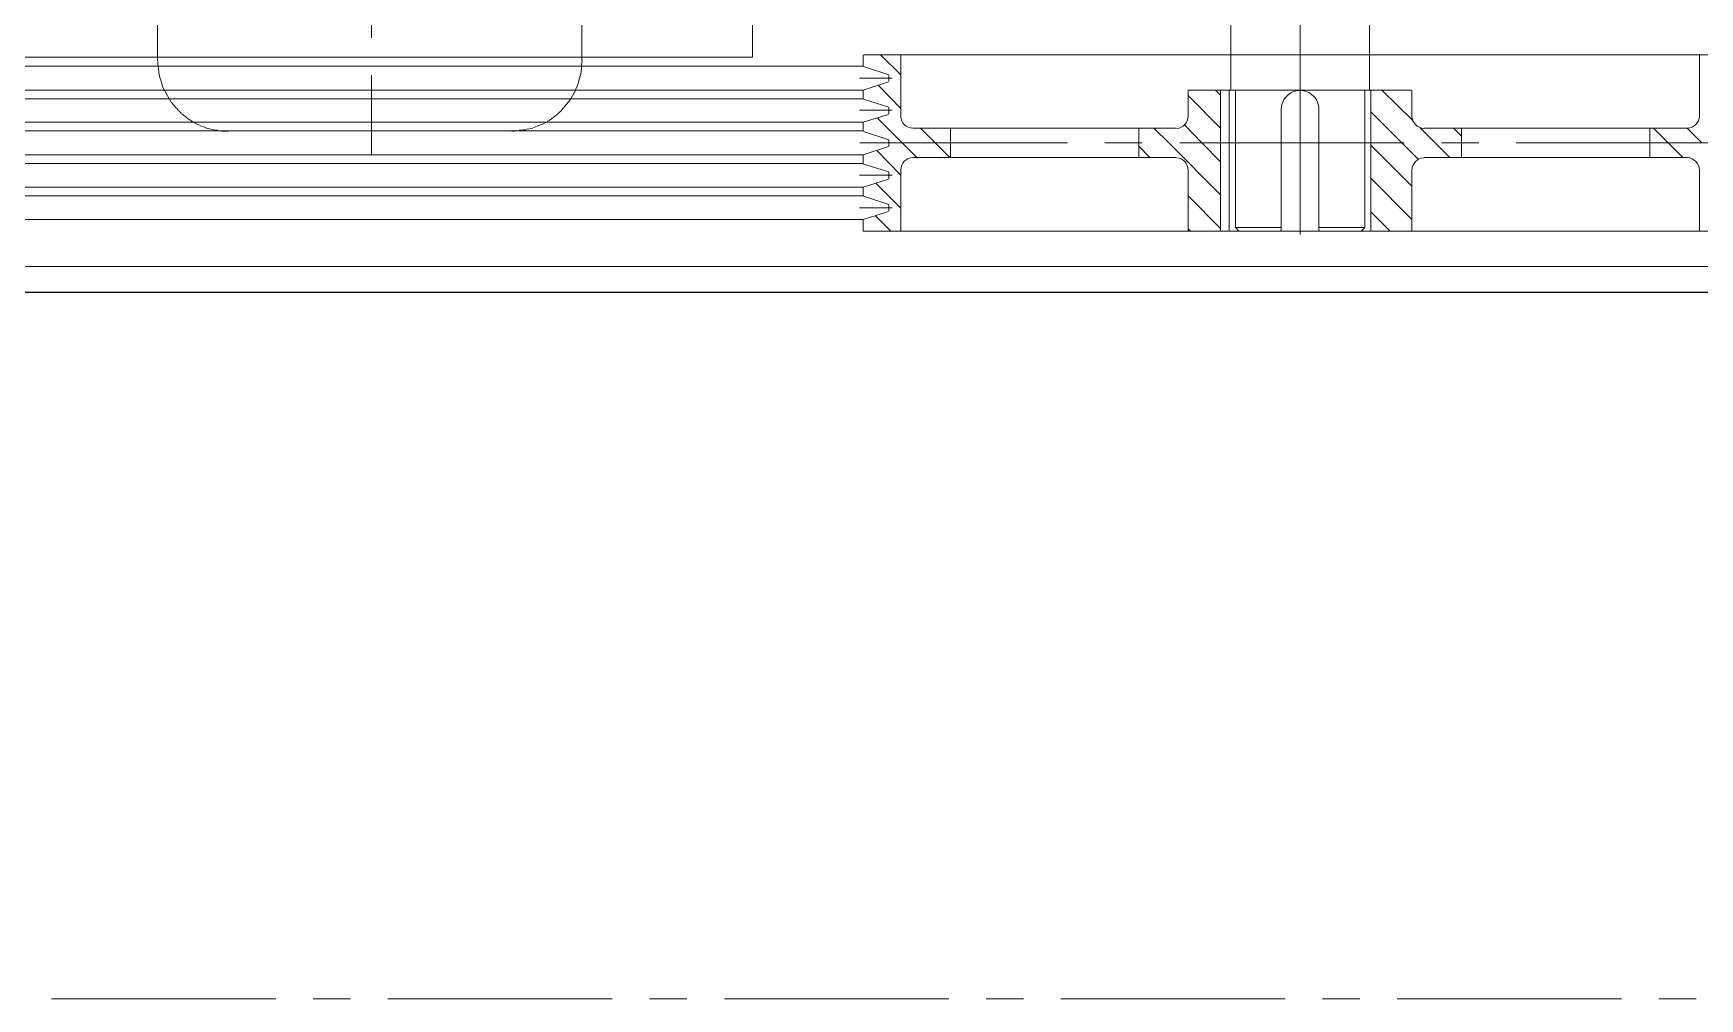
# Model space of a CAD drawing. Header units: millimetres. Extents: x 163705 to 1616509, y 81827 to 302547.
# Drawn here: x 566532 to 567947, y 143060 to 143880 of the extents above; entities that cross this region are included whole.
import ezdxf

# ---------------------------------------------------------------- set-up
doc = ezdxf.new("R2010")
doc.units = ezdxf.units.MM
doc.header["$LTSCALE"] = 10
doc.linetypes.add('CENTER2', pattern=[28.575, 19.05, -3.175, 3.175, -3.175])
doc.layers.add('1-中心线', color=1, linetype='CENTER2', lineweight=0)
doc.layers.add('1-设备轮廓', color=2, linetype='Continuous', lineweight=18)

# ---------------------------------------------------------------- blocks, each defined once
blk = doc.blocks.new('2PG64对辊机-俯视图')
blk.add_line((1413.4, 1278.3), (1413.4, 213.5))
for points in [[(3190.5, 1128), (3190.5, 1305.6), (992.6, 1305.6)], [(1784.6, 1266.2), (1784.6, 1275.6), (1042.6, 1275.6)], [(1336.9, 1275.6), (1353, 1259.5)], [(1353.2, 1275.6), (1353.2, 1156.1)], [(1361.4, 1275.6), (1358.6, 1272.7)], [(1361.8, 1275.6), (1465.3, 1275.6), (1468.1, 1272.7)], [(1473.5, 1275.6), (1473.5, 1156.1)], [(1480.9, 1275.6), (1480.9, 1156.1)], [(1506.6, 1275.6), (1508.3, 1273.9)], [(1761.1, 1275.6), (1774.1, 1262.6)], [(1318.5, 1265.8), (1353, 1231)], [(1358.3, 1272.5), (1358.3, 1156.1)], [(1397.4, 1272.5), (1358.7, 1272.5)], [(1429.8, 1272.5), (1468.4, 1272.5), (1468.4, 1156.1)], [(1480.9, 1273.2), (1508.3, 1245.8)], [(1763.1, 1258.8), (1784.6, 1265.8), (2801, 1265.8)], [(1752.6, 1256.1), (1773.7, 1234.9)], [(1762.7, 1258.4), (1762.7, 1253.3)], [(1762.7, 1252.9), (1784.2, 1245.9)], [(1784.6, 1245.5), (2801, 1245.5)], [(1318.5, 1237.3), (1353, 1202.9)], [(1480.9, 1244.7), (1524.7, 1200.9)], [(1763.1, 1231.5), (1784.6, 1238.1), (2801, 1238.1)], [(1784.4, 1238.3), (1784.4, 1245.3)], [(1752.6, 1228), (1773, 1207.2)], [(1762.7, 1231.1), (1762.7, 1225.6)], [(1762.7, 1225.2), (1784.2, 1218.6)], [(1784.4, 1211), (1784.4, 1218)], [(1784.6, 1218.2), (2801, 1218.2)], [(1088.2, 1213.1), (1100.4, 1200.9)], [(1116.3, 1213.1), (1116.3, 1188.5)], [(1276.4, 1213.1), (1276.4, 1188.5)], [(1286.1, 1213.1), (1298.3, 1200.9)], [(1313.4, 1214.3), (1326.8, 1200.9)], [(1480.9, 1216.6), (1496.6, 1200.9)], [(1541, 1213.1), (1550.1, 1203.6)], [(1550.4, 1213.1), (1550.4, 1188.5)], [(1710.4, 1213.1), (1710.4, 1188.5)], [(1710.8, 1213.1), (1723, 1200.9)], [(1738.9, 1213.1), (1751.1, 1200.9)], [(1762.7, 1203.4), (1762.7, 1198.3)], [(1763.1, 1203.7), (1784.6, 1210.8), (2801, 1210.8)], [(1072.2, 1200.6), (1084.4, 1188.4)], [(1100.7, 1200.6), (1112.9, 1188.4)], [(1276.4, 1194.8), (1282.7, 1188.4)], [(1298.6, 1200.6), (1311.6, 1187.6)], [(1327.1, 1200.6), (1353, 1174.4)], [(1496.9, 1200.6), (1511.4, 1185.7)], [(1525, 1200.6), (1537.2, 1188.4)], [(1723.3, 1200.6), (1735.5, 1188.4)], [(1751.4, 1200.6), (1772.6, 1179.4)], [(1762.7, 1197.9), (1784.2, 1190.9)], [(1784.4, 1183.3), (1784.4, 1190.3)], [(1784.6, 1190.5), (2801, 1190.5)], [(2067.7, 1188.7), (2070.5, 1189.1)], [(2070.9, 1189.5), (2073.6, 1189.5)], [(2074, 1189.9), (2076.7, 1189.9)], [(2077.1, 1190.3), (2079.8, 1190.3)], [(2080.2, 1190.7), (2083, 1190.7)], [(2323.6, 1190.5), (2083.9, 1190.5)], [(2323.4, 1190.7), (2326.1, 1190.7)], [(2326.5, 1190.7), (2329.3, 1190.7)], [(2329.6, 1190.3), (2332.4, 1190.3)], [(2332.8, 1189.9), (2335.5, 1189.9)], [(2335.9, 1189.5), (2338.6, 1189.1)], [(1317.7, 1181.5), (1343.6, 1156)], [(1480.9, 1188.1), (1508.3, 1160.7)], [(1762.7, 1176), (1762.7, 1170.6)], [(1763.1, 1176.4), (1784.6, 1183.1), (2801, 1183.1)], [(2040.8, 1173.1), (2042.9, 1175.2)], [(2043.2, 1175.5), (2045.2, 1177.1)], [(2045.5, 1177.4), (2047.9, 1179)], [(2048.2, 1179.4), (2050.3, 1181)], [(2050.6, 1181.3), (2053, 1182.5)], [(2053.3, 1182.9), (2055.7, 1184.1)], [(2056, 1184.4), (2058.8, 1185.2)], [(2059.2, 1185.6), (2061.5, 1186.4)], [(2061.9, 1186.8), (2064.6, 1187.6)], [(2065, 1188), (2067.4, 1188.4)], [(2339, 1188.7), (2341.8, 1188.3)], [(2342.1, 1188), (2344.5, 1187.1)], [(2344.9, 1186.8), (2347.6, 1186)], [(2348, 1185.6), (2350.4, 1184.8)], [(2350.7, 1184.4), (2353.1, 1183.2)], [(2353.5, 1182.9), (2355.9, 1181.7)], [(2356.2, 1181.3), (2358.6, 1179.7)], [(2358.9, 1179.4), (2361, 1177.7)], [(2361.3, 1177.4), (2363.3, 1175.8)], [(2363.6, 1175.5), (2365.7, 1173.4)], [(1752.6, 1171.4), (1771.8, 1151.7)], [(1762.7, 1170.2), (1784.2, 1163.5)], [(1784.4, 1155.9), (1784.4, 1163)], [(1784.6, 1163.2), (2801, 1163.2)], [(2031.4, 1160.6), (2032.8, 1163.2)], [(2033, 1163.4), (2034.7, 1165.9)], [(2035, 1166.1), (2036.7, 1168.2)], [(2036.9, 1168.4), (2038.6, 1170.5)], [(2038.9, 1170.8), (2040.6, 1172.9)], [(2365.9, 1173.1), (2367.6, 1171)], [(2367.9, 1170.8), (2370, 1168.7)], [(2370.2, 1168.4), (2371.9, 1166.3)], [(2372.2, 1166.1), (2373.6, 1163.6)], [(2373.8, 1163.4), (2375.1, 1160.8)], [(2375.3, 1160.6), (2376.7, 1158.1)], [(1508.6, 1155.7), (1318.9, 1155.7)], [(1471.9, 1155.7), (1354.4, 1155.7), (1354.4, 1076.9)], [(1472.3, 1155.7), (1472.3, 1076.9)], [(1480.9, 1160), (1484.9, 1156)], [(1762.7, 1148.3), (1762.7, 1143.3)], [(1763.1, 1148.7), (1784.6, 1155.7), (2801, 1155.7)], [(2025.6, 1146.2), (2026.3, 1149.2)], [(2026.4, 1149.3), (2027.4, 1152.3)], [(2027.5, 1152.4), (2028.6, 1155)], [(2028.7, 1155.2), (2029.7, 1157.7)], [(2029.9, 1157.9), (2031.2, 1160.4)], [(2376.9, 1157.9), (2378.2, 1155.4)], [(2378.4, 1155.2), (2379.5, 1152.6)], [(2379.6, 1152.4), (2380.3, 1149.4)], [(2380.4, 1149.3), (2381.4, 1146.3)], [(1752.6, 1142.9), (1769.5, 1126)], [(1762.7, 1142.9), (1784.2, 1135.8)], [(1784.6, 1126.1), (1784.6, 1135.5), (2801, 1135.5)], [(2023.2, 1131), (2023.6, 1134)], [(2023.6, 1137.2), (2024, 1140.3)], [(2023.6, 1134.1), (2023.6, 1136.8)], [(2024, 1140.3), (2024.7, 1143.4)], [(2024.8, 1143.5), (2025.5, 1146.1)], [(2381.6, 1146.2), (2382.2, 1143.6)], [(2382.3, 1143.5), (2382.7, 1140.4)], [(2382.7, 1140.3), (2383.1, 1137.3)], [(2383.1, 1137.2), (2383.5, 1134.1)], [(2383.5, 1134.1), (2383.5, 1131.4)], [(1042.2, 1125.7), (1784.2, 1125.7)], [(3278.7, 1127.7), (1878.6, 1127.7), (1878.6, 1069.9)], [(1878.6, 1127.7), (1878.6, 178.8)], [(2023.4, 1130.8), (2023.4, 882.5)], [(2383.7, 1130.8), (2383.7, 752.9)]]:
    blk.add_lwpolyline(points)
for points in [[(1265.4, 1213.1), (1308, 1213.1), (1084.3, 1213.1, -0.384768), (1074.2, 1223.7), (1074.2, 1275.6)], [(1318.5, 1275.6), (1318.5, 1223.7, -0.385276), (1308.2, 1213.3)], [(1429.4, 1275.6), (1429.4, 1172.1, -1.000219), (1397.4, 1172.1), (1397.4, 1275.6)], [(1508.6, 1275.6), (1508.6, 1223.7, 0.412021), (1518.2, 1213.3)], [(1752.6, 1275.6), (1752.4, 1223.5, -0.424042), (1742.4, 1213.1), (1518.7, 1213.1)], [(1265.4, 1188.1), (1308, 1188.1), (1084.3, 1188.1, 0.38426), (1074.2, 1178), (1074.2, 1126.1)], [(1308.2, 1188.3, -0.384768), (1318.5, 1178), (1318.5, 1156.1)], [(1518.2, 1188.3, 0.411503), (1508.6, 1178), (1508.6, 1156.1)], [(1752.6, 1126.1), (1752.4, 1178.2, 0.423538), (1742.4, 1188.1), (1518.7, 1188.1)]]:
    blk.add_lwpolyline(points, format="xyb")
at = {"layer": '1-中心线'}
for p, q in [((2202.2, 0), (2202.2, 1210.8)), ((1039.4, 1200.6), (1787.3, 1200.6))]:
    blk.add_line(p, q, dxfattribs=at)
for points in [[(1787.7, 1255.7), (1760, 1255.7)], [(1787.7, 1228), (1760, 1228)], [(1787.7, 1172.9), (1760, 1172.9)], [(1787.7, 1145.6), (1760, 1145.6)]]:
    blk.add_lwpolyline(points, dxfattribs=at)

msp = doc.modelspace()

# ---------------------------------------------------------------- linework, layer by layer
msp.add_lwpolyline([(562404.592, 152959.632), (569004.592, 152959.632), (569004.592, 152084.632), (570504.592, 152084.632), (570504.592, 149084.632), (569004.592, 149084.632), (569004.592, 147534.632), (570504.592, 147534.632), (570504.592, 144534.632), (569004.592, 144534.632), (569004.592, 143659.632), (562404.592, 143659.632)], close=True)
at = {"layer": '1-中心线'}
msp.add_line((553688.441, 143059.632), (632314.867, 143059.632), dxfattribs=at)

# ---------------------------------------------------------------- block references
at = {"layer": '1-设备轮廓', "rotation": 180}
msp.add_blockref('2PG64对辊机-俯视图', (569021.06, 144987.197), dxfattribs=at)

doc.saveas('drawing.dxf')
